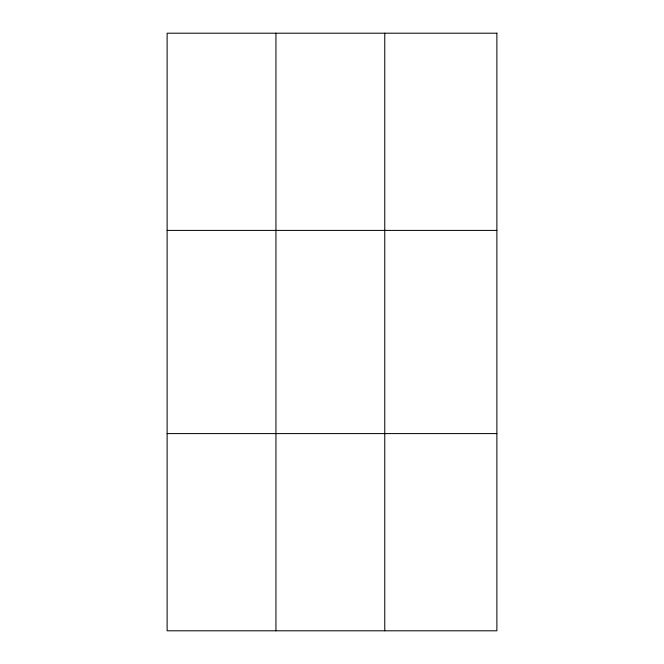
<?xml version="1.0" encoding="UTF-8"?>
<svg xmlns="http://www.w3.org/2000/svg" width="664" height="664" viewBox="0 0 664 664"><rect width="100%" height="100%" fill="white"/><g stroke="black" fill="none" stroke-linecap="round" stroke-linejoin="round"><path stroke-width="1" d="M275.942 33.2L275.942 630.8M384.763 33.2L384.763 630.8M167.12 230.408L496.879 230.408M167.12 433.592L496.879 433.592M496.879 33.2L496.879 630.8L167.12 630.8L167.12 33.2L496.879 33.2"/></g></svg>
